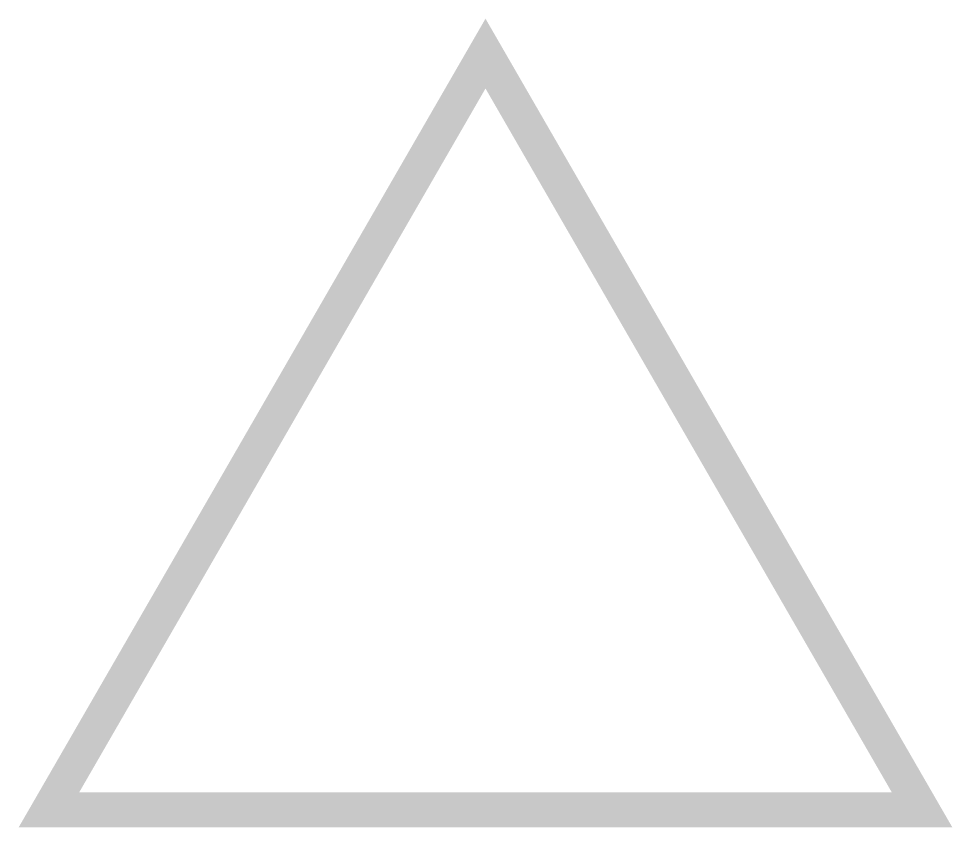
# Model space of a CAD drawing. Extents: x -0.09 to 2.59, y -0.05 to 2.27.
import ezdxf

# ---------------------------------------------------------------- set-up
doc = ezdxf.new("R2010")
doc.units = 0
doc.header["$MEASUREMENT"] = 0
doc.layers.get('0').update_dxf_attribs({"linetype": 'CONTINUOUS'})

msp = doc.modelspace()

# ---------------------------------------------------------------- linework, layer by layer
at = {"const_width": 0.1}
msp.add_lwpolyline([(0, 0), (2.5, 0), (1.25, 2.1651)], close=True, dxfattribs=at)

doc.saveas('drawing.dxf')
